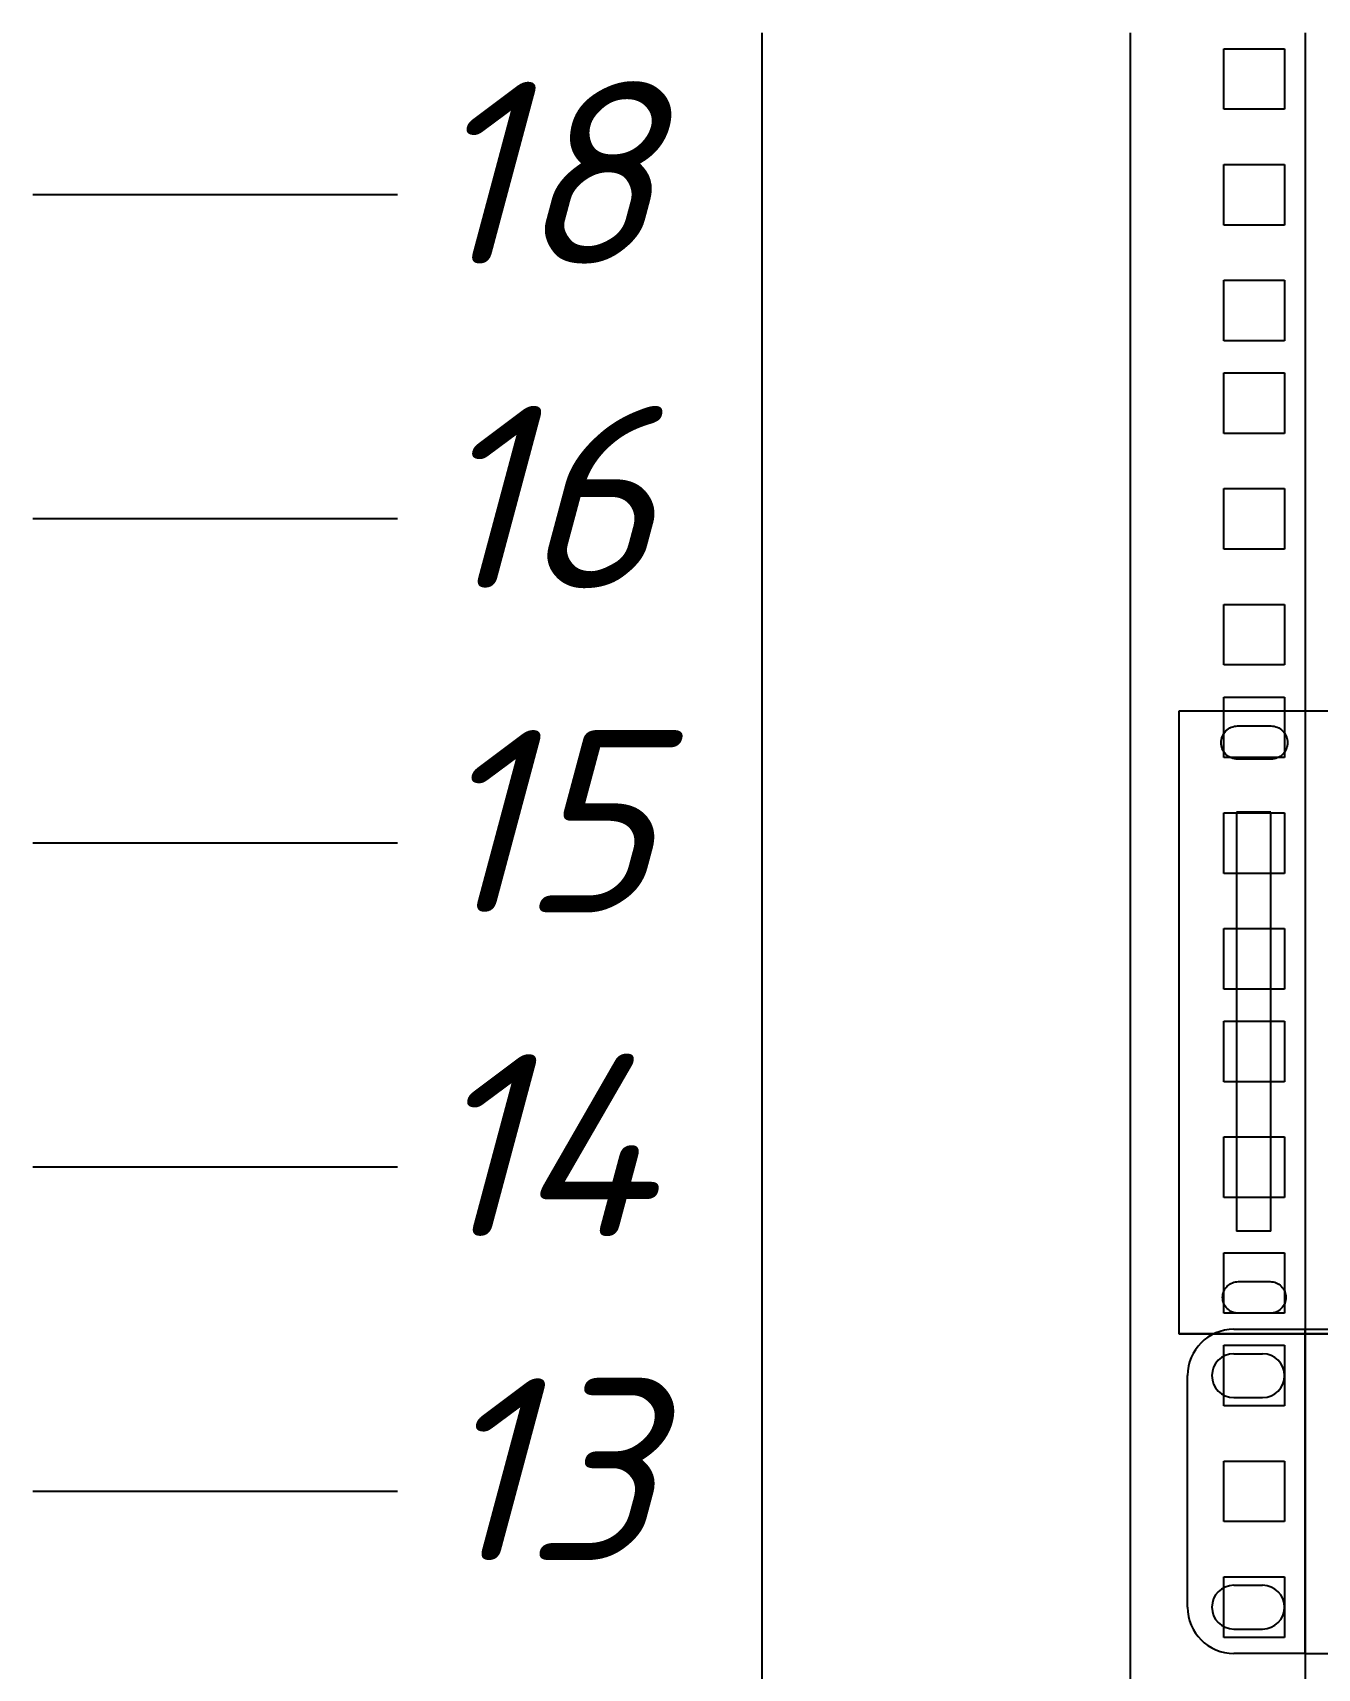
# Model space of a CAD drawing. Header units: millimetres. Extents: x -25459 to 1045457, y -66278 to 462905.
# Drawn here: x 649181 to 650942, y 34152 to 36394 of the extents above; entities that cross this region are included whole.
import ezdxf
from ezdxf.enums import TextEntityAlignment as Align

# ---------------------------------------------------------------- set-up
doc = ezdxf.new("R2010")
doc.units = ezdxf.units.MM
doc.styles.add('ISOCPEUR', font='isocpeui.ttf', dxfattribs={"height": 250})
doc.styles.add('ISOCUPER', font='isocpeur.ttf', dxfattribs={"width": 0.85, "oblique": 7})

# ---------------------------------------------------------------- blocks, each defined once
blk = doc.blocks.new('*U77')
at = {"color": 0, "linetype": 'ByBlock', "lineweight": -2}
for p, q in [((0, 788.95), (0, 744.5)), ((50.5, 788.95), (50.5, 744.5)), ((74.5, 788.95), (74.5, 744.5)), ((63.35, 778.45), (63.35, 786.75)), ((63.35, 786.75), (71.65, 786.75)), ((71.65, 786.75), (71.65, 778.45)), ((71.65, 778.45), (63.35, 778.45)), ((63.35, 762.575), (63.35, 770.875)), ((63.35, 770.875), (71.65, 770.875)), ((71.65, 770.875), (71.65, 762.575)), ((-50, 766.725), (-100, 766.725)), ((71.65, 762.575), (63.35, 762.575)), ((63.35, 746.7), (63.35, 755)), ((63.35, 755), (71.65, 755)), ((71.65, 755), (71.65, 746.7)), ((71.65, 746.7), (63.35, 746.7)), ((0, 744.5), (0, 700.05)), ((50.5, 744.5), (50.5, 700.05)), ((74.5, 744.5), (74.5, 700.05)), ((63.35, 734), (63.35, 742.3)), ((63.35, 742.3), (71.65, 742.3)), ((71.65, 742.3), (71.65, 734)), ((71.65, 734), (63.35, 734)), ((63.35, 718.125), (63.35, 726.425)), ((63.35, 726.425), (71.65, 726.425)), ((71.65, 726.425), (71.65, 718.125)), ((-50, 722.275), (-100, 722.275)), ((71.65, 718.125), (63.35, 718.125)), ((63.35, 702.25), (63.35, 710.55)), ((63.35, 710.55), (71.65, 710.55)), ((71.65, 710.55), (71.65, 702.25)), ((71.65, 702.25), (63.35, 702.25)), ((0, 700.05), (0, 655.6)), ((50.5, 700.05), (50.5, 655.6)), ((74.5, 700.05), (74.5, 655.6)), ((63.35, 689.55), (63.35, 697.85)), ((63.35, 697.85), (71.65, 697.85)), ((71.65, 697.85), (71.65, 689.55)), ((71.65, 689.55), (63.35, 689.55)), ((63.35, 673.675), (63.35, 681.975)), ((63.35, 681.975), (71.65, 681.975)), ((71.65, 681.975), (71.65, 673.675)), ((-50, 677.825), (-100, 677.825)), ((71.65, 673.675), (63.35, 673.675)), ((63.35, 657.8), (63.35, 666.1)), ((63.35, 666.1), (71.65, 666.1)), ((71.65, 666.1), (71.65, 657.8)), ((71.65, 657.8), (63.35, 657.8)), ((0, 655.6), (0, 611.15)), ((50.5, 655.6), (50.5, 611.15)), ((74.5, 655.6), (74.5, 611.15)), ((63.35, 645.1), (63.35, 653.4)), ((63.35, 653.4), (71.65, 653.4)), ((71.65, 653.4), (71.65, 645.1)), ((71.65, 645.1), (63.35, 645.1)), ((63.35, 629.225), (63.35, 637.525)), ((63.35, 637.525), (71.65, 637.525)), ((71.65, 637.525), (71.65, 629.225)), ((-50, 633.375), (-100, 633.375)), ((71.65, 629.225), (63.35, 629.225)), ((63.35, 613.35), (63.35, 621.65)), ((63.35, 621.65), (71.65, 621.65)), ((71.65, 621.65), (71.65, 613.35)), ((71.65, 613.35), (63.35, 613.35)), ((0, 611.15), (0, 566.7)), ((50.5, 611.15), (50.5, 566.7)), ((74.5, 611.15), (74.5, 566.7)), ((63.35, 600.65), (63.35, 608.95)), ((63.35, 608.95), (71.65, 608.95)), ((71.65, 608.95), (71.65, 600.65)), ((71.65, 600.65), (63.35, 600.65)), ((63.35, 584.775), (63.35, 593.075)), ((63.35, 593.075), (71.65, 593.075)), ((71.65, 593.075), (71.65, 584.775)), ((-50, 588.925), (-100, 588.925)), ((71.65, 584.775), (63.35, 584.775)), ((63.35, 568.9), (63.35, 577.2)), ((63.35, 577.2), (71.65, 577.2)), ((71.65, 577.2), (71.65, 568.9)), ((71.65, 568.9), (63.35, 568.9)), ((0, 566.7), (0, 522.25)), ((50.5, 566.7), (50.5, 522.25)), ((74.5, 566.7), (74.5, 522.25))]:
    blk.add_line(p, q, dxfattribs=at)
blk = doc.blocks.new("19'' маркер юнита")
at = {"color": 0, "linetype": 'ByBlock', "lineweight": -2, "style": 'ISOCPEUR', "oblique": 15, "flags": 8}
blk.add_attdef('#', text='', height=25, dxfattribs=at).set_placement((35, 3), align=Align.MIDDLE_RIGHT)
blk = doc.blocks.new('*U74')
at = {"color": 0, "linetype": 'ByBlock', "lineweight": -2}
for p, q in [((164.69, 22.22), (174.5, 22.22)), ((174.5, 22.22), (625.5, 22.22)), ((174.5, -22.23), (174.5, 22.22)), ((164.69, 18.87), (168.65, 18.87)), ((158.34, -15.88), (158.34, 15.87)), ((164.69, 12.87), (168.65, 12.87)), ((164.69, -12.88), (168.65, -12.88)), ((164.69, -18.88), (168.65, -18.88)), ((174.5, -22.23), (164.69, -22.23)), ((174.5, -22.23), (625.5, -22.23))]:
    blk.add_line(p, q, dxfattribs=at)
for centre, radius, start, end in [((164.69, 15.87), 6.35, 90, 180), ((164.69, 15.87), 3, 90, 270), ((168.65, 15.87), 3, 270, 90), ((164.69, -15.88), 3, 90, 270), ((168.65, -15.88), 3, 270, 90), ((164.69, -15.88), 6.35, 180, 270)]:
    blk.add_arc(centre, radius, start, end, dxfattribs=at)
at = {"color": 0, "lineweight": -2, "style": 'ISOCPEUR', "oblique": 15, "flags": 8}
blk.add_attdef('НАИМЕНОВАНИЕ', text='', height=25, dxfattribs=at).set_placement((750, 10.43), align=Align.MIDDLE_LEFT)
blk = doc.blocks.new('SE2600 ОПЕРАТОР PRO')
at = {"color": 7}
for p, q in [((0, 0), (0, 3000)), ((441.2, 2512.1), (275.7, 2512.1)), ((275.7, 2512.1), (275.7, 494.9)), ((441.2, 494.9), (441.2, 2512.1)), ((441.2, 494.9), (275.7, 494.9)), ((0, 0), (722, 0))]:
    blk.add_line(p, q, dxfattribs=at)
blk.add_line((0, 3000), (722, 3000))
blk.add_lwpolyline([(0, 3000), (722, 3000), (722, 0), (0, 0), (0, 3000)], dxfattribs=at)
for points in [[(281, 2926.4), (441, 2926.4, -0.414214), (520.9, 2846.5), (520.9, 2846.5, -0.414214), (441, 2766.5), (281, 2766.5, -0.414214), (201.1, 2846.5), (201.1, 2846.5, -0.414214)], [(284.8, 251.7), (437.2, 251.7, -0.414214), (513.3, 175.5), (513.3, 175.5, -0.414214), (437.2, 99.3), (284.8, 99.3, -0.414214), (208.6, 175.5), (208.6, 175.5, -0.414214)]]:
    blk.add_lwpolyline(points, format="xyb", close=True, dxfattribs=at)

msp = doc.modelspace()

# ---------------------------------------------------------------- block references
at = {"xscale": 10, "yscale": 10, "zscale": 10}
for name, p in [('*U77', (650180.62, 28504.933)), ('*U74', (649180.62, 34394.183))]:
    msp.add_blockref(name, p, dxfattribs=at)
ref = msp.add_blockref("19'' маркер юнита", (649680.62, 36172.183), dxfattribs=dict(xscale=10, yscale=10, zscale=10))
ref.add_attrib('#', '18', dxfattribs={"color": 0, "linetype": 'ByBlock', "lineweight": -2, "height": 250, "style": 'ISOCUPER', "oblique": 15, "flags": 8}).set_placement((650030.62, 36202.183), align=Align.MIDDLE_RIGHT)
ref = msp.add_blockref("19'' маркер юнита", (649680.62, 35727.683), dxfattribs=dict(xscale=10, yscale=10, zscale=10))
ref.add_attrib('#', '16', dxfattribs={"color": 0, "linetype": 'ByBlock', "lineweight": -2, "height": 250, "style": 'ISOCUPER', "oblique": 15, "flags": 8}).set_placement((650030.62, 35757.683), align=Align.MIDDLE_RIGHT)
at = {"color": 252, "lineweight": 0, "xscale": 0.28485, "yscale": 0.28485, "zscale": 0.28485}
msp.add_blockref('SE2600 ОПЕРАТОР PRO', (650752.791, 34610.144), dxfattribs=at)
ref = msp.add_blockref("19'' маркер юнита", (649680.62, 35283.183), dxfattribs=dict(xscale=10, yscale=10, zscale=10))
ref.add_attrib('#', '15', dxfattribs={"color": 0, "linetype": 'ByBlock', "lineweight": -2, "height": 250, "style": 'ISOCUPER', "oblique": 15, "flags": 8}).set_placement((650030.62, 35313.183), align=Align.MIDDLE_RIGHT)
ref = msp.add_blockref("19'' маркер юнита", (649680.62, 34838.683), dxfattribs=dict(xscale=10, yscale=10, zscale=10))
ref.add_attrib('#', '14', dxfattribs={"color": 0, "linetype": 'ByBlock', "lineweight": -2, "height": 250, "style": 'ISOCUPER', "oblique": 15, "flags": 8}).set_placement((650030.62, 34868.683), align=Align.MIDDLE_RIGHT)
ref = msp.add_blockref("19'' маркер юнита", (649680.62, 34394.183), dxfattribs=dict(xscale=10, yscale=10, zscale=10))
ref.add_attrib('#', '13', dxfattribs={"color": 0, "linetype": 'ByBlock', "lineweight": -2, "height": 250, "style": 'ISOCUPER', "oblique": 15, "flags": 8}).set_placement((650030.62, 34424.183), align=Align.MIDDLE_RIGHT)

doc.saveas('drawing.dxf')
